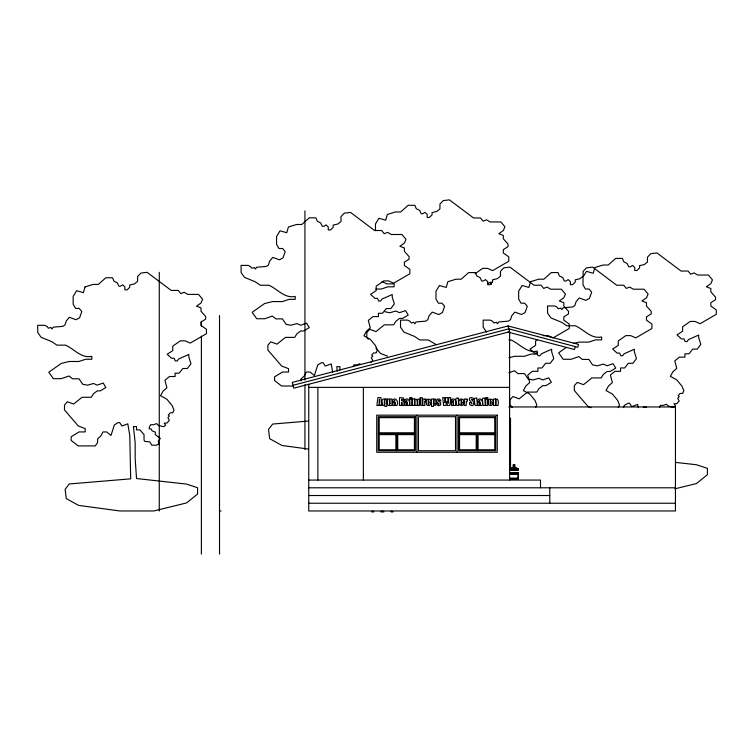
<?xml version="1.0" encoding="UTF-8"?>
<svg xmlns="http://www.w3.org/2000/svg" width="754" height="754" viewBox="0 0 754 754"><rect width="100%" height="100%" fill="white"/><g stroke="black" fill="none" stroke-linecap="round" stroke-linejoin="round"><path stroke-width="1.13" d="M293.014 385.303L508.846 328.848L575.208 346.604L574.454 349.498L508.083 332.137M623.643 407.311L624.227 405.482L628.054 403.211L629.543 403.211L631.748 406.642L637.648 404.427L638.365 407.678M535.585 407.612L536.81 404.907L534.935 400.317L529.723 394.04L523.351 390.544L525.84 385.991L529.723 382.542L527.743 375.077L532.333 371.317L537.894 371.317L537.894 367.971L541.975 367.971L545.632 363.305L550.241 363.305L553.794 358.555L551.674 351.835L551.674 349.243L541.495 353.749L540.015 355.737L538.073 355.737L536.961 353.061L534.369 353.061L530.005 349.036L535.594 345.398L535.594 340.949L537.178 339.837M618.242 407.612L619.468 404.907L617.592 400.317L612.38 394.04L606.009 390.544L608.506 385.991L612.38 382.542L610.401 375.077L614.991 371.317L620.551 371.317L620.551 367.971L624.632 367.971L628.299 363.305L632.898 363.305L636.451 358.555L634.331 351.835L634.331 349.243L624.161 353.749L622.672 355.737L620.74 355.737L619.628 353.061L617.026 353.061L612.663 349.036L618.261 345.398L618.261 340.949L625.839 335.615L630.664 335.615L635.735 337.886L651.937 328.49L651.937 324.06L646.48 320.224L646.48 316.887L651.164 313.89L651.164 311.298L646.48 306.03L646.48 302.693L641.974 300.978L646.517 297.773L648.091 294.013L644.01 289.206L633.256 289.206L629.769 287.086L626.301 288.405L623.746 285.229L616.697 285.229L592.597 267.114L586.442 267.849L583.106 271.327L583.106 276.143L579.939 278.716L575.245 279.809L575.245 282.1L572.569 284.673L570.344 284.673L570.344 281.638L568.158 279.63L565.952 280.997L564.331 280.997L562.776 277.632L559.449 275.983L558.007 272.571L551.334 272.571L543.841 279.206L538.648 279.206L530.496 281.723L528.884 287.434L522.107 285.512L518.648 291.223L518.648 299.008L521.033 303.193L524.671 303.193L527.3 306.322L525.076 312.608L521.466 314.512L514.841 312.109L511.74 315.803L510.505 319.687L508.356 321.147L498.799 321.958L497.48 323.758L496.396 322.25L493.917 323.004L492.569 321.232L490.232 320.12L483.182 320.12L483.182 327.208L486.556 332.09M353.07 366.623L353.928 364.842L356.887 364.842L360.026 363.692M659.524 407.16L660.381 405.379L663.341 405.379L666.479 404.229L668.308 406.076L673.35 407.311L675.48 405.841L674.01 403.701L676.781 403.701L679.194 400.883L677.752 398.291L679.241 396.632L678.138 395.643L680.117 393.437L682.606 393.437L683.831 390.732L681.955 386.142L676.743 379.865L670.372 376.369L672.87 371.816L676.743 368.367L674.764 360.902L679.354 357.142L684.915 357.142L684.915 353.805L688.996 353.805L692.662 349.13L697.261 349.13L700.815 344.38L698.694 337.66L698.694 335.068L688.525 339.573L687.035 341.562L685.103 341.562L683.991 338.885L681.39 338.885L677.026 334.87L682.624 331.223L682.624 326.774L690.202 321.44L695.028 321.44L700.108 323.711L716.3 314.314L716.3 309.885L710.843 306.049L710.843 302.712L715.527 299.715L715.527 297.123L710.843 291.855L710.843 288.518L706.338 286.803L710.881 283.598L712.455 279.838L708.374 275.031L697.62 275.031L694.132 272.92L690.664 274.23L688.11 271.054L681.06 271.054L656.97 252.939L650.815 253.674L647.469 257.152L647.469 261.977L644.312 264.55L639.609 265.644L639.609 267.934L636.941 270.498L634.717 270.498L634.717 267.463L632.521 265.455L630.316 266.822L628.695 266.822L627.139 263.457L623.822 261.808L622.37 258.396L615.698 258.396L608.205 265.031L603.011 265.031L594.859 267.547L593.247 273.259L586.471 271.346L583.012 277.048L583.012 284.833L585.396 289.027L589.044 289.027L591.664 292.147L589.449 298.443L585.83 300.337L579.213 297.943L576.113 301.628L574.868 305.521L572.72 306.972L563.163 307.783L561.853 309.583L560.769 308.075L558.28 308.829L556.933 307.057L554.595 305.945L547.545 305.945L547.545 313.033L550.92 317.915L561.56 322.25L566.791 325.775L575.321 325.775C584.143 329.555 590.938 339.262 601.645 336.963L601.645 339.894L595.481 339.894L588.799 342.118L578.978 342.118L573.323 343.513M370.93 362.467L372.74 360.346L371.298 357.754L372.787 356.095L371.684 355.106L373.664 352.9L376.152 352.9L377.377 350.195L375.511 345.605L370.289 339.328L363.918 335.832L366.416 331.279L370.289 327.83L368.31 320.365L372.9 316.605L378.461 316.605L378.461 313.268L382.542 313.268L386.208 308.593L390.808 308.593L394.361 303.843L392.24 297.123L392.24 294.531L382.071 299.036L380.582 301.025L378.649 301.025L377.537 298.348L374.936 298.348L370.572 294.333L376.171 290.686L376.171 286.237L383.748 280.903L388.574 280.903L393.654 283.174L409.846 273.777L409.846 269.348L404.389 265.512L404.389 262.175L409.073 259.178L409.073 256.586L404.389 251.318L404.389 247.981L399.884 246.266L404.427 243.061L406.001 239.301L401.92 234.494L391.166 234.494L387.679 232.383L384.21 233.693L381.656 230.517L374.606 230.517L350.516 212.402L344.361 213.137L341.015 216.615L341.015 221.44L337.858 224.013L333.164 225.107L333.164 227.397L330.488 229.961L328.263 229.961L328.263 226.926L326.067 224.918L323.862 226.285L322.241 226.285L320.686 222.92L317.368 221.271L315.917 217.859L309.244 217.859L301.751 224.494L296.558 224.494L288.405 227.011L286.793 232.722L280.017 230.809L276.558 236.511L276.558 244.296L278.942 248.49L282.59 248.49L285.21 251.61L282.995 257.906L279.385 259.8L272.76 257.406L269.659 261.091L268.415 264.984L266.266 266.435L256.709 267.246L255.399 269.046L254.315 267.538L251.827 268.292L250.479 266.52L248.141 265.408L241.092 265.408L241.092 272.496L244.466 277.378L255.106 281.713L260.337 285.238L268.867 285.238C277.689 289.018 284.484 298.725 295.191 296.426L295.191 299.357L289.027 299.357L282.345 301.581L272.524 301.581L264.607 303.542L252.185 312.297L256.728 318.744L264.663 318.744L272.373 316.077L275.832 318.876L282.401 318.876L286.096 324.333L290.818 325.276L296.897 323.589L300.639 325.21L306.595 323.146L309.291 327.575L303.749 330.949L300.639 330.949L296.84 333.918L294.691 337.387L285.417 337.387L277.048 344.135L270.79 341.816L267.877 345.191L267.877 350.016L281.638 366.029L288.565 368.678L288.565 372.014L282.486 372.014L274.569 376.83L274.569 380.544L281.591 386.01L293.315 386.01M565.915 347.707L558.639 352.834L563.181 359.281L571.117 359.281L578.827 356.614L582.286 359.413L588.855 359.413L592.55 364.87L597.272 365.813L603.351 364.125L607.093 365.747L613.049 363.682L615.745 368.112L610.203 371.486L607.093 371.486L603.294 374.455L601.145 377.924L591.871 377.924L583.502 384.672L577.244 382.353L574.331 385.728L574.331 390.553L588.092 406.566L591.061 407.697M475.095 273.693L482.673 268.367L487.499 268.367L492.579 270.629L508.771 261.242L508.771 256.812L503.314 252.967L503.314 249.631L507.998 246.643L507.998 244.042L503.314 238.782L503.314 235.437L498.809 233.731L503.352 230.517L504.926 226.756L500.844 221.949L490.091 221.949L486.603 219.838L483.135 221.158L480.581 217.972L473.531 217.972L449.441 199.867L443.286 200.592L439.94 204.07L439.94 208.896L436.783 211.469L432.08 212.562L432.08 214.852L429.412 217.416L427.188 217.416L427.188 214.381L424.992 212.374L422.787 213.75L421.166 213.75L419.61 210.385L416.293 208.726L414.841 205.314L408.168 205.314L400.676 211.949L395.482 211.949L387.33 214.466L385.718 220.177L378.942 218.264L375.483 223.966L375.483 230.649M487.546 283.589L491.165 281.987L491.165 284.588M508.959 372.693L514.464 370.789L517.923 373.588L524.492 373.588L528.186 379.045L532.908 379.978L538.987 378.301L542.729 379.922L548.686 377.848L551.381 382.287L545.83 385.662L542.729 385.662L538.931 388.63L536.782 392.089L527.508 392.089L519.138 398.847L512.871 396.529L509.968 399.903L509.968 404.719L512.268 407.396M508.083 325.954L292.25 382.41L293.768 388.187L509.6 331.741L508.083 325.954L578.535 344.38L577.781 347.274L575.208 346.604M508.959 357.688L514.614 356.293L524.435 356.293L531.118 354.069L537.272 354.069L537.272 351.138C526.575 353.438 519.779 343.72 510.958 339.95L508.827 339.95M674.981 488.818L696.451 483.55L707.412 474.69L707.412 468.385L696.451 464.728L675.499 462.4M308.584 421.052L272.656 424.059L268.537 429.394L269.649 438.668L281.949 445.482L308.386 449.045M375.907 289.036L381.27 289.036L387.952 286.812L394.116 286.812L394.116 283.881L386.877 283.881L382.061 281.6M543.182 335.615L547.998 335.615L553.078 337.886L569.279 328.49L569.279 324.06L563.813 320.224L563.813 316.887L568.507 313.89L568.507 311.298L563.822 306.03L563.822 302.693L559.317 300.978L563.86 297.773L565.434 294.013L561.353 289.206L550.599 289.206L547.112 287.086L543.643 288.405L541.089 285.229L534.039 285.229L509.94 267.114L503.785 267.849L500.449 271.327L500.449 276.143L497.282 278.716L492.588 279.809L492.588 282.1L489.911 284.673L487.687 284.673L487.687 281.638L485.501 279.63L483.295 280.997L481.674 280.997L480.109 277.632L476.792 275.983L475.35 272.571L468.668 272.571L461.175 279.206L455.991 279.206L447.838 281.723L446.227 287.434L439.441 285.512L435.982 291.223L435.982 299.008L438.376 303.193L442.014 303.193L444.643 306.322L442.419 312.608L438.809 314.512L432.183 312.109L429.083 315.803L427.848 319.687L425.699 321.147L416.142 321.958L414.823 323.758L413.739 322.25L411.26 323.004L409.912 321.232L407.565 320.12L400.525 320.12L400.525 327.208L403.899 332.09L414.54 336.425L419.771 339.95L428.3 339.95L436.246 344.644M308.744 387.368L509.6 387.368M508.856 406.953L675.443 406.953L675.443 510.967L308.744 510.967L308.744 384.276M643.275 407.188L646.385 407.188M509.6 418.263L510.524 418.263L510.524 469.931M378.272 433.72L415.35 433.72M458.611 433.72L495.698 433.72M513.097 464.982L514.935 464.982M513.182 465.067L514.841 465.067M513.182 466.113L514.841 466.113M513.097 466.208L514.935 466.208M513.154 467.075L514.869 467.075M512.136 467.819L515.887 467.819M512.145 467.904L515.877 467.904M510.976 468.064L517.056 468.064M510.439 468.62L517.583 468.62M509.996 468.79L518.036 468.79M510.006 468.884L518.026 468.884M509.685 469.045L518.347 469.045M509.619 469.261L518.403 469.261M509.713 469.356L518.318 469.356M509.761 469.695L518.403 469.695M510.006 470.025L518.158 470.025M509.911 470.062L518.252 470.062M509.911 472.598L518.252 472.598M509.742 472.994L518.432 472.994M509.827 473.361L518.337 473.361M509.742 473.729L518.432 473.729M509.911 474.125L518.252 474.125L518.252 478.14L509.911 478.14M509.742 478.536L518.432 478.536M509.742 478.997L518.432 478.997M308.744 480.062L540.505 480.062L540.505 487.791M308.744 487.791L675.443 487.791M308.744 495.519L549.77 495.519M308.744 503.238L675.443 503.238M220.291 510.967L221.073 510.967M372.438 511.297L373.513 511.297M381.364 511.297L383.381 511.297M391.232 511.297L392.316 511.297M371.703 511.919L373.777 511.919M380.827 511.919L383.918 511.919M390.968 511.919L393.051 511.919M385.021 311.788L389.743 312.731L395.822 311.053L399.563 312.665L405.52 310.601L408.216 315.031L402.674 318.414L399.563 318.414L395.765 321.374L393.616 324.842L384.342 324.842L375.973 331.59L369.714 329.281L366.802 332.646L366.802 337.472L368.338 339.253M387.49 356.133L380.563 353.485L375.973 348.141M332.702 372.457L331.195 363.89L325.294 366.105L323.089 362.674L321.6 362.674L317.773 364.936L314.38 375.53L310.064 372.024L306.35 372.024L304.296 375.973L301.006 378.97L301.006 380.827M337.226 371.383L336.821 366.651L339.931 366.651L339.931 369.96M549.77 487.791L549.77 503.238M518.158 474.096L518.158 478.177M509.6 331.741L509.6 480.062M477.15 433.72L477.15 450.713M457.065 415.171L457.065 452.259M416.896 415.171L416.896 452.259M396.811 433.72L396.811 450.713M363.362 387.368L363.362 480.062M317.868 387.368L317.868 480.062M304.936 210.884L304.936 380.063M304.936 384.606L304.936 449.544M219.518 315.483L219.518 554.133M201.384 321.308L201.384 326.425M201.384 336.161L201.384 554.133M159.273 272.317L159.273 510.967M430.817 402.872C431.74 406.265 425.576 406.566 426.33 403.079C424.248 397.914 432.711 397.754 430.817 402.872M492.871 402.872C493.795 406.265 487.621 406.566 488.385 403.079C486.302 397.914 494.765 397.754 492.871 402.872M435.972 403.522L435.444 405.36L433.427 404.907L433.427 406.387L431.467 406.387L431.467 399.036L433.456 399.036L433.427 399.601L434.69 398.913A1.291 1.291 0 0 1 435.746 399.422L435.972 403.522M417.641 400.12L417.867 405.087A1.319 1.319 0 0 0 418.932 405.586L420.176 405.002L422.136 405.464L422.136 397.622L420.176 397.622C421.58 400.836 417.839 397.509 417.641 400.12M389.997 403.362L389.535 404.408L389.403 399.036L387.443 399.036C386.679 402.447 387.311 406.679 389.969 405.464L391.957 405.464L391.957 399.036L389.997 399.036L389.997 403.362M424.851 401.731L424.794 405.464L422.834 405.464L422.834 399.036L424.794 399.036L424.719 399.884L425.953 398.913L425.953 401.185L424.851 401.731M466.245 401.731L466.189 405.464L464.238 405.464L464.238 399.036L466.189 399.036L466.113 399.884L467.348 398.913L467.348 401.185L466.245 401.731M414.483 399.036L414.446 399.629C417.688 396.821 417.537 404.021 417.009 405.464L415.049 405.464L414.757 400.054L414.446 405.464L412.485 405.464L412.485 399.036L414.483 399.036M495.51 399.036L495.482 399.629C498.724 396.821 498.564 404.021 498.036 405.464L496.075 405.464L495.793 400.054L495.482 405.464L493.521 405.464L493.521 399.036L495.51 399.036M384.851 399.036L384.813 399.582C380.921 396.236 381.053 408.15 384.813 404.945L384.813 406.387L386.774 406.387L386.774 399.036L384.851 399.036M392.617 400.431L392.58 401.524L394.417 401.524C394.813 397.952 395.548 402.909 392.806 402.523L393.004 405.294A1.649 1.649 0 0 0 394.314 405.539L395.087 404.898L395.087 405.464L396.99 405.464C399.092 402.202 395.313 395.954 392.617 400.431M404.719 400.431L404.672 401.524L406.51 401.524C406.915 397.952 407.65 402.909 404.907 402.523L405.105 405.294A1.649 1.649 0 0 0 406.415 405.539L407.188 404.898L407.188 405.464L409.092 405.464C411.184 402.202 407.414 395.954 404.719 400.431M451.081 400.431L451.043 401.524L452.881 401.524C453.277 397.952 454.021 402.909 451.269 402.523L451.467 405.294A1.649 1.649 0 0 0 452.777 405.539L453.55 404.898L453.55 405.464L455.454 405.464C457.555 402.202 453.785 395.954 451.081 400.431M477.65 400.431L477.612 401.524L479.45 401.524C479.846 397.952 480.59 402.909 477.838 402.523L478.036 405.294A1.649 1.649 0 0 0 479.346 405.539L480.119 404.898L480.119 405.464L482.023 405.464C484.125 402.202 480.355 395.954 477.65 400.431M474.087 403.456C474.379 406.849 468.309 405.972 469.488 402.655L471.382 402.655C472.635 406.566 471.335 401.062 469.469 400.233C468.083 394.672 478.055 399.516 472.023 399.997C469.931 397.311 474.125 401.995 474.087 403.456M434.012 403.663C432.796 407.735 434.125 393.154 434.012 403.663M461.109 400.176L461.062 401.317L461.627 401.317L461.109 400.176M404.031 399.761L403.805 400.996L402.909 401.373L403.984 402.24L404.031 405.464L402.136 405.464C402.796 401.477 400.902 400.742 401.514 405.464L399.479 405.464L399.479 397.622L403.343 397.923L404.031 399.761M438.96 403.899L438.423 404.408L438.262 403.211C434.464 402.4 437.725 407.103 439.884 405.369A1.357 1.357 0 0 0 440.722 404.257L440.506 402.495L438.291 400.93C437.339 398.866 443.456 403.145 439.591 399.083C435.36 397.81 436.217 403.022 438.96 403.899M459.158 400.497C456.33 404.785 463.955 407.989 463.597 402.777L461.74 402.777L461.665 404.276L461.118 404.314L461.062 402.363L463.597 402.363C464.85 399.356 459.968 397.386 459.158 400.497M448.46 400.374L448.234 403.192L447.782 397.622L445.661 397.622L445.105 403.004L444.681 397.622L442.692 397.622L443.606 405.464L446.142 405.464L446.707 401.354L447.329 405.464L449.874 405.464L450.788 397.622L448.8 397.622L448.46 400.374M402.136 399.997C401.26 402.363 401.769 397.019 402.136 399.997M379.121 404.059L378.998 405.464L376.887 405.464L377.924 397.622L380.874 397.622L382.042 405.464L379.959 405.464L379.846 404.059L379.121 404.059M395.03 403.729L394.578 404.408L395.03 402.41L395.03 403.729M407.132 403.729L406.679 404.408L407.132 402.41L407.132 403.729M420.176 403.626C418.922 407.923 420.289 392.919 420.176 403.626M453.503 403.729L453.041 404.408L453.503 402.41L453.503 403.729M480.062 403.729L479.61 404.408L480.062 402.41L480.062 403.729M384.813 403.682C383.626 407.716 384.917 392.957 384.813 403.682M428.347 400.186C427.235 408.357 430.638 402.372 428.347 400.186M490.402 400.186C489.289 408.357 492.692 402.372 490.402 400.186M379.488 399.366L379.092 402.664L379.799 402.664L379.488 399.366M85.014 286.916L83.402 292.627L76.625 290.714L73.166 296.426L73.166 304.211L75.551 308.395L79.189 308.395L81.818 311.515L79.594 317.811L75.984 319.705L69.359 317.311L66.258 321.006L65.023 324.889L62.874 326.35L53.317 327.161L51.998 328.951L50.914 327.453L48.435 328.207L47.087 326.435L44.75 325.313L37.7 325.313L37.7 332.401L41.074 337.283L51.715 341.628L56.946 345.144L65.475 345.144C74.297 348.923 81.093 358.631 91.79 356.34L91.79 359.262L85.636 359.262L78.953 361.486L69.132 361.486L61.215 363.447L48.793 372.212L53.336 378.659L61.272 378.659L68.982 375.992L72.441 378.781L79.01 378.781L82.704 384.248L87.426 385.181L93.505 383.503L97.247 385.115L103.204 383.051L105.899 387.49L100.348 390.864L97.247 390.864L93.449 393.824L91.3 397.292L82.026 397.292L73.656 404.04L67.389 401.731L64.486 405.096L64.486 409.922L78.246 425.935L85.174 428.583L85.174 431.919L79.095 431.919L71.178 436.745L71.178 440.449L78.199 445.916L95.258 445.916L97.615 442.589L97.615 438.885L100.904 435.887L102.959 431.938L106.663 431.938L110.989 435.444L114.382 424.851L118.208 422.579L119.698 422.579L121.903 426.01L127.803 423.795L129.773 435.492L130.687 478.837L69.264 483.964L65.146 489.308L66.258 498.573L78.557 505.387L119.933 510.967L153.835 510.967L186.606 502.918L197.567 494.068L197.567 487.763L186.606 484.096L136.54 478.536L135.164 458.564L135.164 442.617L133.43 426.566L136.54 426.566L136.54 429.865L139.829 429.865L144.033 434.558L144.033 440.119L144.777 441.373L149.933 441.948L151.714 445.199L156.53 445.199L159.396 443.493L158.133 441.373L160.348 438.394L155.286 434.634L155.286 432.042L152.167 430.864L151.102 428.903L149.254 428.903L149.254 427.424L150.527 424.747L153.496 424.747L156.634 423.607L158.463 425.454L163.505 426.689L165.635 425.209L164.165 423.079L166.936 423.079L169.348 420.261L167.906 417.659L169.396 416.01L168.293 415.02L170.272 412.806L172.76 412.806L173.986 410.11L172.11 405.511L166.898 399.234L160.527 395.746L163.024 391.194L166.898 387.744L164.919 380.27L169.509 376.519L175.069 376.519L175.069 373.173L179.15 373.173L182.817 368.508L187.416 368.508L190.969 363.758L188.849 357.038L188.849 354.437L178.679 358.942L177.19 360.94L175.258 360.94L174.146 358.263L171.544 358.263L167.181 354.239L172.779 350.591L172.779 346.143L180.357 340.817L185.182 340.817L190.253 343.089L206.455 333.692L206.455 329.262L200.998 325.417L200.998 322.09L205.682 319.093L205.682 316.492L200.998 311.232L200.998 307.896L196.492 306.181L201.035 302.967L202.609 299.206L198.528 294.399L187.774 294.399L184.287 292.288L180.819 293.608L178.264 290.431L171.215 290.431L147.115 272.317L140.96 273.052L137.624 276.529L137.624 281.346L134.466 283.919L129.763 285.012L129.763 287.302L127.096 289.866L124.862 289.866L124.862 286.831L122.676 284.833L120.47 286.2L118.849 286.2L117.294 282.835L113.967 281.176L112.525 277.764L105.852 277.764L98.359 284.409L93.166 284.409L85.014 286.916M411.788 397.622L409.771 397.622L409.771 398.64L411.788 398.64L411.788 397.622M487.744 397.622L485.727 397.622L485.727 398.64L487.744 398.64L487.744 397.622M458.196 398.178L456.236 398.178L455.812 399.186L456.283 404.691L457.065 405.407L458.809 405.464L458.196 398.178M476.735 398.178L474.775 398.178L474.351 399.186L474.822 404.691L475.604 405.407L477.348 405.464L476.735 398.178M484.765 398.178L482.805 398.178L482.381 399.186L482.852 404.691L483.625 405.407L485.378 405.464L484.765 398.178M411.788 399.036L409.771 399.036L409.771 405.464L411.788 405.464L411.788 399.036M487.744 399.036L485.727 399.036L485.727 405.464L487.744 405.464L487.744 399.036M497.244 415.171L376.727 415.171L376.727 452.259L497.244 452.259L497.244 415.171M415.35 416.717L378.272 416.717L378.272 450.713L415.35 450.713L415.35 416.717M455.52 416.717L418.442 416.717L418.442 450.713L455.52 450.713L455.52 416.717M495.698 416.717L458.611 416.717L458.611 450.713L495.698 450.713L495.698 416.717M414.427 417.65L379.196 417.65L379.196 432.787L414.427 432.787L414.427 417.65M494.765 417.65L459.544 417.65L459.544 432.787L494.765 432.787L494.765 417.65M395.888 434.643L379.196 434.643L379.196 449.78L395.888 449.78L395.888 434.643M414.427 434.643L397.735 434.643L397.735 449.78L414.427 449.78L414.427 434.643M476.226 434.643L459.544 434.643L459.544 449.78L476.226 449.78L476.226 434.643M494.765 434.643L478.083 434.643L478.083 449.78L494.765 449.78L494.765 434.643"/></g></svg>
